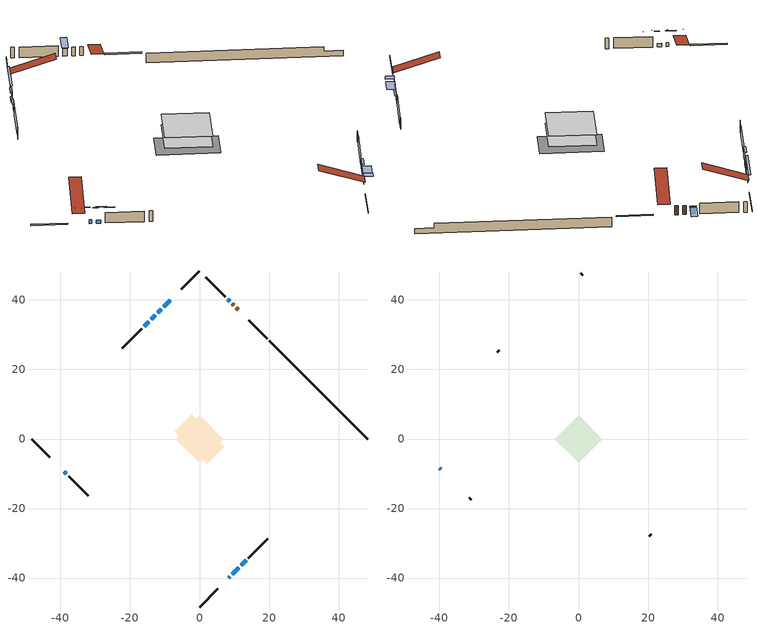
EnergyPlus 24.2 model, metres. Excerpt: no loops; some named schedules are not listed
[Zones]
conditioned space
 floor adiabatic (AdiabaticFloorConstruction): -6.83,0 0,6.83 6.83,0 0,-6.83 z0.61
 floor foundation (Slab1 construction): -7.06,2.18 -2.18,7.06 7.06,-2.18 2.18,-7.06 z-1.65
 wall outside (RimJoist1 construction): 0,-48.34 5.29,-43.04 / -48.34,0 -43.04,-5.29 / 0,48.34 -5.29,43.04 / 19.44,28.89 14.15,34.19 z0.61:0.91
 wall outside (AdiabaticWallConstruction 1): 11.09,37.25 10.56,37.77 / 9.91,38.43 9.42,38.92 z0.61:2.64
 wall outside (AdiabaticWallConstruction): 8.36,-39.98 8.71,-39.62 / 8.76,39.57 8.13,40.2 z0.61:2.29; -8.36,39.98 -10.3,38.04 / -38.97,-9.37 -38.32,-10.02 z0.61:1.37; -10.96,37.38 -12.03,36.3 / 12,-36.33 13.4,-34.93 z0.61:2.24; -12.69,35.65 -13.95,34.39 z0.61:1.55; -14.61,33.73 -15.9,32.44 z0.61:2.59; 9.37,-38.97 11.35,-36.99 z0.61:2.13
 wall outside (Wall1 construction): 14.06,-34.28 19.67,-28.66 / -37.66,-10.67 -32.05,-16.29 / -16.56,31.78 -22.17,26.17 / 7.48,40.86 1.86,46.47 z0.61:3.05
 wall foundation (FoundationWall1 construction): 20.1,28.23,-1.65 20.1,28.23,0.61 45.51,2.82,0.61 45.51,2.82,-0.44 48.34,0,-0.44 48.34,0,-1.65
 window (WindowConstruction 5): 8.36,-39.98 8.71,-39.62 z0.61:2.29
 window (WindowConstruction 7): -8.36,39.98 -10.3,38.04 z0.61:1.37
 window (WindowConstruction 8): -38.97,-9.37 -38.32,-10.02 z0.61:1.37
 window (WindowConstruction 6): 8.76,39.57 8.13,40.2 z0.61:2.29
 window (WindowConstruction): -10.96,37.38 -12.03,36.3 z0.61:2.23
 window (WindowConstruction 1): -12.69,35.65 -13.95,34.39 z0.61:1.55
 window (WindowConstruction 2): -14.61,33.73 -15.9,32.44 z0.61:2.59
 window (WindowConstruction 3): 9.37,-38.97 11.35,-36.99 z0.61:2.13
 window (WindowConstruction 4): 12,-36.33 13.4,-34.93 z0.61:2.23
 door (Door): 11.08,37.25 10.56,37.77 z0.61:2.64
 door (Door 1): 9.9,38.43 9.42,38.92 z0.61:2.64
 ceiling adiabatic (AdiabaticFloorConstruction): 0,-6.83 6.83,0 0,6.83 -6.83,0 z0.61
attic - vented
 floor to conditioned space (Floor1 construction Reversed): -6.83,0 0,6.83 6.83,0 0,-6.83 z3.05
 wall outside (AdiabaticWallConstruction): -39.98,-8.36 -39.62,-8.71 z0.61:1.53
 wall outside (Wall2 construction): 20.33,-28 20.88,-27.45 / -31.39,-16.94 -30.84,-17.49 / -22.83,25.51 -23.38,24.96 / 1.21,47.13 0.66,47.68 z0.61:3.05
 window (WindowConstruction 9): -39.98,-8.36 -39.62,-8.71 z0.61:1.52
 roof outside (Roof1 construction): 7.7,-40.63,3.05 1.05,-33.99,6.18 -0.7,-35.74,6.18 5.95,-42.39,3.05; -40.63,-7.7,3.05 -33.99,-1.05,6.18 -35.74,0.7,6.18 -42.39,-5.95,3.05; -7.7,40.63,3.05 -1.05,33.99,6.18 0.7,35.74,6.18 -5.95,42.39,3.05; 11.74,36.59,3.05 5.09,29.95,6.18 6.85,28.19,6.18 13.49,34.84,3.05
shading: -37.54,-10.8 -42.06,-6.27 -42.13,-6.34 -37.6,-10.86 z4.47; 9,-39.34 8.08,-40.26 9.37,-41.55 10.29,-40.63 z2.69; -12.12,36.21 -6.54,41.8 -6.83,42.09 -12.41,36.5 z3.95; -36.28,-12.05 -41,-7.33 -41.07,-7.4 -36.35,-12.12 z4.25; 7.99,40.35 8.91,39.42 11.93,42.44 11.01,43.37 z2.5; -12.18,36.16 -10.81,37.52 -11.11,37.81 -12.47,36.45 z2.44; -14.09,34.24 -12.55,35.79 -12.84,36.08 -14.38,34.54 z1.75; -16.04,32.29 -14.46,33.87 -14.75,34.16 -16.33,32.59 z2.79; 11.49,-36.85 9.23,-39.11 10.52,-40.4 12.78,-38.14 z2.34; 13.55,-34.79 11.86,-36.47 12.15,-36.77 13.84,-35.08 z2.44
[Building]
Building 1: Terrain=Suburbs
[Site:Location]
Quebec Intl AP_QC: Latitude {deg}=46.8; Longitude {deg}=-71.38; Time Zone {hr}=-5; Elevation {m}=74; Keep Site Location Information=Yes
[Site:GroundTemperature:Shallow]
0.0108218, -2.24938, -2.43038, -1.3578, 2.94801, 7.23376, 10.9493, 13.303, 13.5029, 11.5886, 7.96783, 3.81355
[Site:WaterMainsTemperature]
Calculation Method=Schedule; Temperature Schedule=mains temperature schedule
[Material] Roughness=Rough; Thermal Absorptance=0.9
Name | Thickness {m} | Conductivity {W/m-K} | Density {kg/m3} | Specific Heat {J/kg-K} | Solar Absorptance | Visible Absorptance
asphalt or fiberglass shingles | 0.00635 | 0.162714 | 1121.4 | 1465.45 | 0.4 | 0.4
ceiling loosefill ins | 0.254 | 0.0480833 | 16.02 | 1046.75 | 0.7 | 0.7
ceiling stud and cavity | 0.1397 | 0.189348 | 65.682 | 1177.47 | 0.7 | 0.7
concrete 4.0 in. | 0.1016 | 1.803125 | 2242.8 | 837.4 | 0.7 | 0.7
concrete 8.0 in. | 0.2032 | 1.803125 | 2242.8 | 837.4 | 0.7 | 0.7
door material | 0.04445 | 0.0451087 | 512.64 | 1214.23 | 0.7 | 0.7
exterior vertical ins | 0.0360188 | 0.029427 | 32.04 | 1214.23 | 0.7 | 0.7
floor covering | 0.0127 | 0.0433444 | 54.468 | 1339.84 | 0.6 | 0.6
floor rigid ins; wall rigid ins 1 | 0.512978 | 0.029427 | 32.04 | 1214.23 | 0.7 | 0.7
floor stud and cavity | 0.1397 | 1.75129 | 37.0049 | 1207.88 | 0.7 | 0.7
furniture material conditioned space 1 | 0.1524 | 0.115458 | 640.8 | 1214.23 | 0.6 | 0.6
gypsum board | 0.0127 | 0.160291 | 801 | 837.4 | 0.6 | 0.6
gypsum board 1 | 0.0127 | 0.160291 | 801 | 837.4 | 0.7 | 0.7
osb sheathing 0.5 in. | 0.0127 | 0.115458 | 512.64 | 1214.23 | 0.7 | 0.7
osb sheathing 0.75 in. | 0.01905 | 0.115458 | 512.64 | 1214.23 | 0.7 | 0.7
osb sheathing 2.0 in. | 0.0508 | 0.115458 | 512.64 | 1214.23 | 0.7 | 0.7
rim joist rigid ins; wall rigid ins | 0.051816 | 0.029427 | 32.04 | 1214.23 | 0.7 | 0.7
rim joist stud and cavity | 0.0508 | 0.0371501 | 125.044 | 1163.47 | 0.6 | 0.6
wall stud and cavity | 0.1397 | 0.23543 | 139.0536 | 1170.24 | 0.7 | 0.7
wall stud and cavity 1 | 0.0889 | 6.1454 | 50.32683 | 1063.81 | 0.6 | 0.6
wall stud and cavity 2 | 0.0889 | 0.380278 | 52.3479 | 1209.89 | 0.7 | 0.7
wall stud and cavity 3 | 0.0889 | 0.391764 | 83.0341 | 1211.67 | 0.7 | 0.7
wood siding | 0.0254 | 0.102417 | 544.68 | 1172.36 | 0.4 | 0.4
wood siding 1 | 0.00254 | 0.102417 | 544.68 | 1172.36 | 0.4 | 0.4
wood siding 2; wood siding 3; wood siding 4 | 0.0254 | 0.102417 | 544.68 | 1172.36 | 0.7 | 0.7
[WindowMaterial:SimpleGlazingSystem]
Name | U-Factor {W/m2-K} | Solar Heat Gain Coefficient
WindowMaterial | 2.02932 | 0.59
WindowMaterial 1 | 2.13039 | 0.52
WindowMaterial 2 | 2.12755 | 0.55
WindowMaterial 3 | 1.99922 | 0.62
WindowMaterial 4 | 2.0702 | 0.56
WindowMaterial 5 | 1.79254 | 0.4
WindowMaterial 6 | 1.706239 | 0.44
WindowMaterial 7 | 2.33877 | 0.41
WindowMaterial 8 | 2.10767 | 0.29
[Construction]
AdiabaticFloorConstruction: floor stud and cavity, floor rigid ins, osb sheathing 0.75 in., floor covering
AdiabaticWallConstruction: wood siding 3, wall rigid ins 1, wall stud and cavity 2, gypsum board
AdiabaticWallConstruction 1: wood siding 4, wall rigid ins 1, wall stud and cavity 2, gypsum board
Door; Door 1: door material
Floor1 construction Reversed: gypsum board, ceiling stud and cavity, ceiling loosefill ins
FoundationWall1 construction: concrete 8.0 in., gypsum board 1
furniture construction conditioned space 1: furniture material conditioned space 1
PartitionWallConstruction: gypsum board, wall stud and cavity 3, gypsum board
RimJoist1 construction: wood siding 2, rim joist rigid ins, osb sheathing 2.0 in., rim joist stud and cavity
Roof1 construction: asphalt or fiberglass shingles
Slab1 construction: concrete 4.0 in.
Wall1 construction: wood siding, wall rigid ins, osb sheathing 0.5 in., wall stud and cavity, gypsum board
Wall2 construction: wood siding 1, wall stud and cavity 1
WindowConstruction: WindowMaterial
WindowConstruction 1: WindowMaterial 1
WindowConstruction 2: WindowMaterial 2
WindowConstruction 3: WindowMaterial 3
WindowConstruction 4: WindowMaterial 4
WindowConstruction 5: WindowMaterial 5
WindowConstruction 6: WindowMaterial 6
WindowConstruction 7; WindowConstruction 8: WindowMaterial 7
WindowConstruction 9: WindowMaterial 8
[Zone] Multiplier=1; Part of Total Floor Area=Yes
Name | Volume {m3}
attic - vented | 47.4059
conditioned space | 440.7
[Space]
Name | Zone | Volume {m3}
attic - vented 1 | attic - vented | 47.4059
conditioned space 1 | conditioned space | 440.7
[ZoneInfiltration:EffectiveLeakageArea]
infil attic - vented 1: Zone or Space=attic - vented 1; Schedule=Always On Discrete; Effective Air Leakage Area {cm2}=3440.49; Stack Coefficient=0.000387618; Wind Coefficient=1.33022e-05
[ZoneMixing]
whole house fan mix: Zone or Space=attic - vented; Schedule=Always On Continuous; Design Flow Rate Calculation Method=Flow/Zone; Design Flow Rate {m3/s}=0; Source Zone or Space=conditioned space
[SurfaceProperty:ExposedFoundationPerimeter]
Slab1: Exposed Perimeter Calculation Method=TotalExposedPerimeter; Total Exposed Perimeter {m}=39.93
[InternalMass] Zone or ZoneList=conditioned space; Space or SpaceList=conditioned space 1
Name | Construction | Surface Area {m2}
furniture mass conditioned space 1 | furniture construction conditioned space 1 | 73.3281
partition wall mass | PartitionWallConstruction | 183.32
[Lights]
interior lighting: Zone or ZoneList or Space or SpaceList=conditioned space 1; Schedule=interior lighting schedule; Design Level Calculation Method=LightingLevel; Lighting Level {W}=343.2; Return Air Fraction=0; Fraction Radiant=0.6; Fraction Visible=0.2; Fraction Replaceable=1
[People]
occupants: Zone or ZoneList or Space or SpaceList=conditioned space 1; Number of People Schedule=occupants schedule; Number of People Calculation Method=People; Number of People=3; Fraction Radiant=0.314171; Sensible Heat Fraction=0.56303; Activity Level Schedule=occupants activity schedule; Carbon Dioxide Generation Rate {m3/s-W}=0; Enable ASHRAE 55 Comfort Warnings=No; Mean Radiant Temperature Calculation Type=EnclosureAveraged
[ElectricEquipment] Zone or ZoneList or Space or SpaceList=conditioned space 1; Design Level Calculation Method=EquipmentLevel
Name | Schedule | Design Level {W} | Fraction Latent | Fraction Radiant | Fraction Lost
clothes dryer | clothes dryer schedule | 140.772 | 0.015 | 0.081 | 0.85
clothes washer | clothes washer schedule | 32.1985 | 0.03 | 0.162 | 0.7
cooking range | cooking range schedule | 215.147 | 0.08 | 0.432 | 0.2
dishwasher | dishwasher schedule | 66.8632 | 0.3 | 0.18 | 0.4
fridge | fridge schedule | 72.9452 | 0 | 0.6 | 0
mech vent bath fan 0 | mech vent bath fan 0 schedule | 50.2 | 0 | 0 | 1
mech vent house fan | mech vent house fan schedule | 14.1667 | 0 | 0 | 1
mech vent house fan cfis | mech vent house fan cfis schedule | 0 | 0 | 0 | 0
mech vent range fan 0 | mech vent range fan 0 schedule | 57 | 0 | 0 | 1
misc plug loads | misc plug loads schedule | 494.7 | 0.045 | 0.513 | 0.1
whole house fan | Always On Discrete | 0 | 0 | 0 | 1
[OtherEquipment] Zone or ZoneList or Space or SpaceList=conditioned space 1; Design Level Calculation Method=EquipmentLevel
Name | Fuel Type | Schedule | Design Level {W} | Fraction Latent | Fraction Radiant | Fraction Lost
clothes dryer 1 | Electricity | clothes dryer schedule | 0 | 0.015 | 0.081 | 0.85
cooking range 1 | Electricity | cooking range schedule | 0 | 0.08 | 0.432 | 0.2
general water use latent | None | general water use schedule | 62.594 | 1 | 0 | 0
general water use sensible | None | general water use schedule | -61.6891 | 0 | 0.6 | 0
mech vent house fan latent load | None | Always On Discrete | 0 | 1 | 0 | 0
mech vent house fan sensible load | None | Always On Discrete | 0 | 0 | 0 | 0
water heater energy adjustment1 | Electricity | Always On Discrete | 0.01 | 0 | 0 | 1
[ZoneInfiltration:DesignFlowRate] Zone or ZoneList or Space or SpaceList=conditioned space 1; Schedule=Always On Discrete; Design Flow Rate Calculation Method=Flow/Zone; Design Flow Rate {m3/s}=0
infil flow; natural vent flow; whole house fan flow
[ZoneControl:Thermostat]
conditioned space Thermostat: Zone or ZoneList=conditioned space; Control Type Schedule=conditioned space Thermostat Schedule; Control 1=conditioned space temperature setpoint; Temperature Difference Between Cutout And Setpoint {deltaC}=0
[ZoneHVAC:Baseboard:Convective:Electric]
electric baseboard: Availability Schedule=Always On Discrete; Heating Design Capacity {W}=7851.08; Efficiency=1
[Zone equipment]
conditioned space: electric baseboard
[Foundation:Kiva]
Foundation Kiva 1: Initial Indoor Air Temperature {C}=18; Wall Height Above Grade {m}=0.609996; Wall Depth Below Slab {m}=0.2032; Custom Block Material Name 1=exterior vertical ins; Custom Block Depth 1 {m}=2.26; Custom Block X Position 1 {m}=0.2159; Custom Block Z Position 1 {m}=0
[Foundation:Kiva:Settings]
Soil Conductivity {W/m-K}=0.849921; Soil Density {kg/m3}=1842.3; Soil Specific Heat {J/kg-K}=418.7; Ground Solar Absorptivity=0.9; Ground Thermal Absorptivity=0.9; Ground Surface Roughness {m}=0.03; Far-Field Width {m}=40; Deep-Ground Boundary Condition=ZeroFlux; Deep-Ground Depth {m}=40; Minimum Cell Dimension {m}=0.2; Maximum Cell Growth Coefficient=3; Simulation Timestep=Timestep
[Exterior:Lights]
exterior lighting: Schedule=exterior lighting schedule; Design Level {W}=75.6
[EnergyManagementSystem:GlobalVariable]
infil_program_Qfan
infil_program_Qinf
natural_vent_program_Qnv
natural_vent_program_Qwhf
[EnergyManagementSystem:Sensor]
Name | Output:Variable or Output:Meter Index Key | Output:Variable or Output:Meter
airflow_gain | infil flow | Infiltration Sensible Heat Gain Energy
airflow_gain_1 | natural vent flow | Infiltration Sensible Heat Gain Energy
airflow_gain_2 | whole house fan flow | Infiltration Sensible Heat Gain Energy
airflow_loss | infil flow | Infiltration Sensible Heat Loss Energy
airflow_loss_1 | natural vent flow | Infiltration Sensible Heat Loss Energy
airflow_loss_2 | whole house fan flow | Infiltration Sensible Heat Loss Energy
clg_load_cond |  | Cooling:EnergyTransfer:Zone:CONDITIONED SPACE
clg_sp_s; clg_sp_s_1 | cooling setpoint | Schedule Value
clothes_dryer_exhaust_0_sch_s | clothes dryer exhaust 0 schedule | Schedule Value
conditioned_space_clg_unmet_s | conditioned space | Zone Cooling Setpoint Not Met Time
conditioned_space_htg_unmet_s | conditioned space | Zone Heating Setpoint Not Met Time
cool_season | cooling season schedule | Schedule Value
fridge_tin_s | conditioned space | Zone Mean Air Temperature
htg_load_cond |  | Heating:EnergyTransfer:Zone:CONDITIONED SPACE
htg_sp_s; htg_sp_s_1 | heating setpoint | Schedule Value
ig_ee_conv | clothes dryer | Electric Equipment Convective Heating Energy
ig_ee_conv_2 | cooking range | Electric Equipment Convective Heating Energy
ig_ee_conv_4 | fridge | Electric Equipment Convective Heating Energy
ig_ee_conv_5 | misc plug loads | Electric Equipment Convective Heating Energy
ig_ee_conv_6 | whole house fan | Electric Equipment Convective Heating Energy
ig_ee_rad | clothes dryer | Electric Equipment Radiant Heating Energy
ig_ee_rad_2 | cooking range | Electric Equipment Radiant Heating Energy
ig_ee_rad_4 | fridge | Electric Equipment Radiant Heating Energy
ig_ee_rad_5 | misc plug loads | Electric Equipment Radiant Heating Energy
ig_ee_rad_6 | whole house fan | Electric Equipment Radiant Heating Energy
ig_lgt_conv | interior lighting | Lights Convective Heating Energy
ig_lgt_rad | interior lighting | Lights Radiant Heating Energy
ig_lgt_vis | interior lighting | Lights Visible Radiation Heating Energy
ig_oe_conv | clothes dryer 1 | Other Equipment Convective Heating Energy
ig_oe_conv_1 | cooking range 1 | Other Equipment Convective Heating Energy
ig_oe_conv_2 | general water use latent | Other Equipment Convective Heating Energy
ig_oe_conv_3 | general water use sensible | Other Equipment Convective Heating Energy
ig_oe_conv_4 | water heater energy adjustment1 | Other Equipment Convective Heating Energy
ig_oe_rad | clothes dryer 1 | Other Equipment Radiant Heating Energy
ig_oe_rad_1 | cooking range 1 | Other Equipment Radiant Heating Energy
ig_oe_rad_2 | general water use latent | Other Equipment Radiant Heating Energy
ig_oe_rad_3 | general water use sensible | Other Equipment Radiant Heating Energy
ig_oe_rad_4 | water heater energy adjustment1 | Other Equipment Radiant Heating Energy
ig_ppl_conv | occupants | People Convective Heating Energy
ig_ppl_rad | occupants | People Radiant Heating Energy
im_conv | furniture mass conditioned space 1 | Surface Inside Face Convection Heat Gain Energy
im_conv_1 | partition wall mass | Surface Inside Face Convection Heat Gain Energy
im_ig | furniture mass conditioned space 1 | Surface Inside Face Internal Gains Radiation Heat Gain Energy
im_ig_1 | partition wall mass | Surface Inside Face Internal Gains Radiation Heat Gain Energy
im_lgt | furniture mass conditioned space 1 | Surface Inside Face Lights Radiation Heat Gain Energy
im_lgt_1 | partition wall mass | Surface Inside Face Lights Radiation Heat Gain Energy
im_sol | furniture mass conditioned space 1 | Surface Inside Face Solar Radiation Heat Gain Energy
im_sol_1 | partition wall mass | Surface Inside Face Solar Radiation Heat Gain Energy
im_surf | furniture mass conditioned space 1 | Surface Inside Face Net Surface Thermal Radiation Heat Gain Energy
im_surf_1 | partition wall mass | Surface Inside Face Net Surface Thermal Radiation Heat Gain Energy
mech_vent_bath_fan_0_sch_s | mech vent bath fan 0 schedule | Schedule Value
mech_vent_range_fan_0_sch_s | mech vent range fan 0 schedule | Schedule Value
mv_conv | mech vent bath fan 0 | Electric Equipment Convective Heating Energy
mv_conv_1 | mech vent house fan | Electric Equipment Convective Heating Energy
mv_conv_2 | mech vent house fan cfis | Electric Equipment Convective Heating Energy
mv_conv_3 | mech vent range fan 0 | Electric Equipment Convective Heating Energy
mv_conv_4 | mech vent house fan latent load | Other Equipment Convective Heating Energy
mv_conv_5 | mech vent house fan sensible load | Other Equipment Convective Heating Energy
mv_rad | mech vent bath fan 0 | Electric Equipment Radiant Heating Energy
mv_rad_1 | mech vent house fan | Electric Equipment Radiant Heating Energy
mv_rad_2 | mech vent house fan cfis | Electric Equipment Radiant Heating Energy
mv_rad_3 | mech vent range fan 0 | Electric Equipment Radiant Heating Energy
mv_rad_4 | mech vent house fan latent load | Other Equipment Radiant Heating Energy
mv_rad_5 | mech vent house fan sensible load | Other Equipment Radiant Heating Energy
natural_vent_s | natural vent schedule | Schedule Value
out_pb_s |  | Site Outdoor Air Barometric Pressure
out_wt_s |  | Site Outdoor Air Humidity Ratio
site_vw_s |  | Site Wind Speed
ss_back_out | Window1 | Surface Window Shortwave from Zone Back Out Window Heat Transfer Rate
ss_back_out_1 | Window11 | Surface Window Shortwave from Zone Back Out Window Heat Transfer Rate
ss_back_out_2 | Window14 | Surface Window Shortwave from Zone Back Out Window Heat Transfer Rate
ss_back_out_3 | Window2 | Surface Window Shortwave from Zone Back Out Window Heat Transfer Rate
ss_back_out_4 | Window3 | Surface Window Shortwave from Zone Back Out Window Heat Transfer Rate
ss_back_out_5 | Window4 | Surface Window Shortwave from Zone Back Out Window Heat Transfer Rate
ss_back_out_6 | Window6 | Surface Window Shortwave from Zone Back Out Window Heat Transfer Rate
ss_back_out_7 | Window7 | Surface Window Shortwave from Zone Back Out Window Heat Transfer Rate
ss_back_out_8 | Window8 | Surface Window Shortwave from Zone Back Out Window Heat Transfer Rate
ss_conv | Door1 | Surface Inside Face Convection Heat Gain Energy
ss_conv_1 | Door3 | Surface Inside Face Convection Heat Gain Energy
ss_conv_10 | Window8 | Surface Inside Face Convection Heat Gain Energy
ss_conv_2 | Window1 | Surface Inside Face Convection Heat Gain Energy
ss_conv_3 | Window11 | Surface Inside Face Convection Heat Gain Energy
ss_conv_4 | Window14 | Surface Inside Face Convection Heat Gain Energy
ss_conv_5 | Window2 | Surface Inside Face Convection Heat Gain Energy
ss_conv_6 | Window3 | Surface Inside Face Convection Heat Gain Energy
ss_conv_7 | Window4 | Surface Inside Face Convection Heat Gain Energy
ss_conv_8 | Window6 | Surface Inside Face Convection Heat Gain Energy
ss_conv_9 | Window7 | Surface Inside Face Convection Heat Gain Energy
ss_ig | Door1 | Surface Inside Face Internal Gains Radiation Heat Gain Energy
ss_ig_1 | Door3 | Surface Inside Face Internal Gains Radiation Heat Gain Energy
ss_ig_10 | Window8 | Surface Inside Face Internal Gains Radiation Heat Gain Energy
ss_ig_2 | Window1 | Surface Inside Face Internal Gains Radiation Heat Gain Energy
ss_ig_3 | Window11 | Surface Inside Face Internal Gains Radiation Heat Gain Energy
ss_ig_4 | Window14 | Surface Inside Face Internal Gains Radiation Heat Gain Energy
ss_ig_5 | Window2 | Surface Inside Face Internal Gains Radiation Heat Gain Energy
ss_ig_6 | Window3 | Surface Inside Face Internal Gains Radiation Heat Gain Energy
ss_ig_7 | Window4 | Surface Inside Face Internal Gains Radiation Heat Gain Energy
ss_ig_8 | Window6 | Surface Inside Face Internal Gains Radiation Heat Gain Energy
ss_ig_9 | Window7 | Surface Inside Face Internal Gains Radiation Heat Gain Energy
ss_lgt | Door1 | Surface Inside Face Lights Radiation Heat Gain Energy
ss_lgt_1 | Door3 | Surface Inside Face Lights Radiation Heat Gain Energy
ss_sol | Door1 | Surface Inside Face Solar Radiation Heat Gain Energy
ss_sol_1 | Door3 | Surface Inside Face Solar Radiation Heat Gain Energy
ss_surf | Door1 | Surface Inside Face Net Surface Thermal Radiation Heat Gain Energy
ss_surf_1 | Door3 | Surface Inside Face Net Surface Thermal Radiation Heat Gain Energy
ss_surf_10 | Window8 | Surface Inside Face Net Surface Thermal Radiation Heat Gain Energy
ss_surf_2 | Window1 | Surface Inside Face Net Surface Thermal Radiation Heat Gain Energy
ss_surf_3 | Window11 | Surface Inside Face Net Surface Thermal Radiation Heat Gain Energy
ss_surf_4 | Window14 | Surface Inside Face Net Surface Thermal Radiation Heat Gain Energy
ss_surf_5 | Window2 | Surface Inside Face Net Surface Thermal Radiation Heat Gain Energy
ss_surf_6 | Window3 | Surface Inside Face Net Surface Thermal Radiation Heat Gain Energy
ss_surf_7 | Window4 | Surface Inside Face Net Surface Thermal Radiation Heat Gain Energy
ss_surf_8 | Window6 | Surface Inside Face Net Surface Thermal Radiation Heat Gain Energy
ss_surf_9 | Window7 | Surface Inside Face Net Surface Thermal Radiation Heat Gain Energy
ss_trans_in | Window1 | Surface Window Transmitted Solar Radiation Rate
ss_trans_in_1 | Window11 | Surface Window Transmitted Solar Radiation Rate
ss_trans_in_2 | Window14 | Surface Window Transmitted Solar Radiation Rate
ss_trans_in_3 | Window2 | Surface Window Transmitted Solar Radiation Rate
ss_trans_in_4 | Window3 | Surface Window Transmitted Solar Radiation Rate
ss_trans_in_5 | Window4 | Surface Window Transmitted Solar Radiation Rate
ss_trans_in_6 | Window6 | Surface Window Transmitted Solar Radiation Rate
ss_trans_in_7 | Window7 | Surface Window Transmitted Solar Radiation Rate
ss_trans_in_8 | Window8 | Surface Window Transmitted Solar Radiation Rate
ss_trans_out | Window1 | Surface Inside Face Initial Transmitted Diffuse Transmitted Out Window Solar Radiation Rate
ss_trans_out_1 | Window11 | Surface Inside Face Initial Transmitted Diffuse Transmitted Out Window Solar Radiation Rate
ss_trans_out_2 | Window14 | Surface Inside Face Initial Transmitted Diffuse Transmitted Out Window Solar Radiation Rate
ss_trans_out_3 | Window2 | Surface Inside Face Initial Transmitted Diffuse Transmitted Out Window Solar Radiation Rate
ss_trans_out_4 | Window3 | Surface Inside Face Initial Transmitted Diffuse Transmitted Out Window Solar Radiation Rate
ss_trans_out_5 | Window4 | Surface Inside Face Initial Transmitted Diffuse Transmitted Out Window Solar Radiation Rate
ss_trans_out_6 | Window6 | Surface Inside Face Initial Transmitted Diffuse Transmitted Out Window Solar Radiation Rate
ss_trans_out_7 | Window7 | Surface Inside Face Initial Transmitted Diffuse Transmitted Out Window Solar Radiation Rate
ss_trans_out_8 | Window8 | Surface Inside Face Initial Transmitted Diffuse Transmitted Out Window Solar Radiation Rate
s_conv | Floor1 | Surface Inside Face Convection Heat Gain Energy
s_conv_1 | FoundationWall1 | Surface Inside Face Convection Heat Gain Energy
s_conv_10 | Wall1:225 | Surface Inside Face Convection Heat Gain Energy
s_conv_11 | Wall1:315 | Surface Inside Face Convection Heat Gain Energy
s_conv_12 | Wall1:45 | Surface Inside Face Convection Heat Gain Energy
s_conv_2 | inferred conditioned ceiling | Surface Inside Face Convection Heat Gain Energy
s_conv_3 | inferred conditioned floor | Surface Inside Face Convection Heat Gain Energy
s_conv_4 | RimJoist1:135 | Surface Inside Face Convection Heat Gain Energy
s_conv_5 | RimJoist1:225 | Surface Inside Face Convection Heat Gain Energy
s_conv_6 | RimJoist1:315 | Surface Inside Face Convection Heat Gain Energy
s_conv_7 | RimJoist1:45 | Surface Inside Face Convection Heat Gain Energy
s_conv_8 | Slab1 | Surface Inside Face Convection Heat Gain Energy
s_conv_9 | Wall1:135 | Surface Inside Face Convection Heat Gain Energy
s_ig | Floor1 | Surface Inside Face Internal Gains Radiation Heat Gain Energy
s_ig_1 | FoundationWall1 | Surface Inside Face Internal Gains Radiation Heat Gain Energy
s_ig_10 | Wall1:225 | Surface Inside Face Internal Gains Radiation Heat Gain Energy
s_ig_11 | Wall1:315 | Surface Inside Face Internal Gains Radiation Heat Gain Energy
s_ig_12 | Wall1:45 | Surface Inside Face Internal Gains Radiation Heat Gain Energy
s_ig_2 | inferred conditioned ceiling | Surface Inside Face Internal Gains Radiation Heat Gain Energy
s_ig_3 | inferred conditioned floor | Surface Inside Face Internal Gains Radiation Heat Gain Energy
s_ig_4 | RimJoist1:135 | Surface Inside Face Internal Gains Radiation Heat Gain Energy
s_ig_5 | RimJoist1:225 | Surface Inside Face Internal Gains Radiation Heat Gain Energy
s_ig_6 | RimJoist1:315 | Surface Inside Face Internal Gains Radiation Heat Gain Energy
s_ig_7 | RimJoist1:45 | Surface Inside Face Internal Gains Radiation Heat Gain Energy
s_ig_8 | Slab1 | Surface Inside Face Internal Gains Radiation Heat Gain Energy
